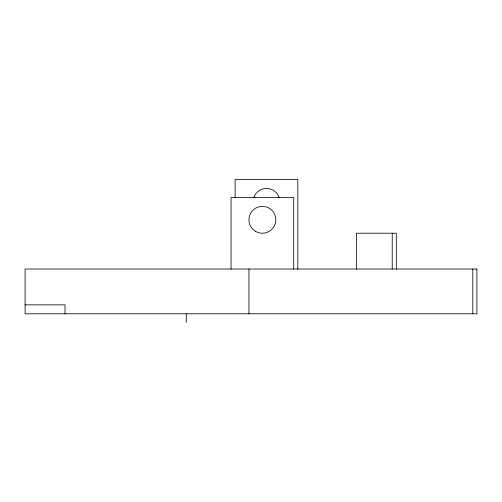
<?xml version="1.0" encoding="UTF-8"?>
<svg xmlns="http://www.w3.org/2000/svg" width="502" height="502" viewBox="0 0 502 502"><rect width="100%" height="100%" fill="white"/><g stroke="black" fill="none" stroke-linecap="round" stroke-linejoin="round"><path stroke-width="0.75" d="M25.1 304.846L65.015 304.846L65.015 313.8M472.802 269.028L472.802 313.8M396.316 269.028L396.316 233.21L356.401 233.21L356.401 269.028M392.219 233.21L392.219 269.028M297.818 269.028L297.818 179.49L235.143 179.49L235.143 197.399M293.72 269.028L293.72 197.399L231.045 197.399L231.045 269.028M248.954 269.028L248.954 313.8M186.273 313.8L186.273 322.51M253.705 197.725A13.428 13.428 0 0 1 279.256 197.725M476.9 269.028L25.1 269.028L25.1 313.8L476.9 313.8L476.9 269.028M255.669 231.416A13.428 13.428 0 0 0 275.811 219.782A13.428 13.428 0 0 0 255.669 208.148A13.428 13.428 0 0 0 255.669 231.416"/></g></svg>
